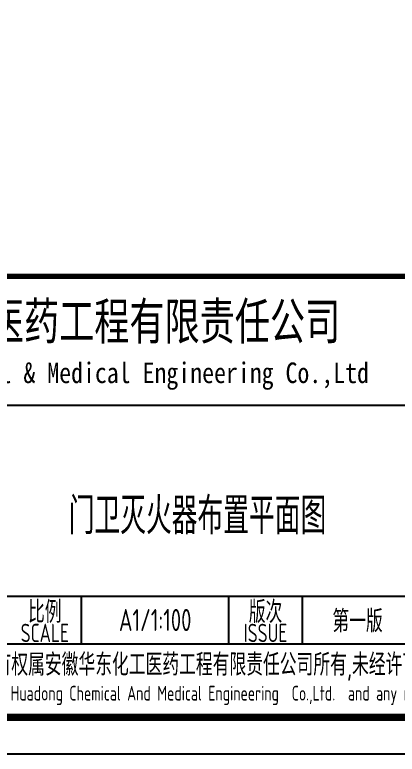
# Model space of a CAD drawing. Extents: x 5693218 to 11495510, y -728562 to -461276.
# Drawn here: x 5839663 to 5844859, y -503276 to -493219 of the extents above; entities that cross this region are included whole.
import ezdxf
from ezdxf.enums import TextEntityAlignment as Align

# ---------------------------------------------------------------- set-up
doc = ezdxf.new("R2010")
doc.units = 0
doc.header["$LTSCALE"] = 1000
doc.header["$MEASUREMENT"] = 0
doc.layers.get('0').update_dxf_attribs({"linetype": 'CONTINUOUS'})
doc.layers.add('AXIS', color=3, linetype='CONTINUOUS')
doc.styles.add('AHD', font='sceie.shx', dxfattribs={"width": 0.7, "bigfont": 'sceic.shx'})
doc.styles.add('ECEC_TQ_S', font='')
doc.styles.add('TSSD_Rein', font='Tssdeng.shx', dxfattribs={"width": 0.7, "bigfont": 'hztxt.shx'})
doc.styles.get('ECEC_TQ_S').set_extended_font_data('SimSun')

msp = doc.modelspace()

# ---------------------------------------------------------------- linework, layer by layer
for p, q in [((5834070.8, -498526.5), (5852070.8, -498526.5)), ((5834070.8, -501126.5), (5852070.8, -501126.5)), ((5840570.8, -501776.5), (5840570.8, -501126.5)), ((5842570.8, -501776.5), (5842570.8, -501126.5)), ((5843570.8, -501776.5), (5843570.8, -501126.5)), ((5834070.8, -501776.5), (5852070.8, -501776.5)), ((5834070.8, -502776.5), (5852070.8, -502776.5)), ((5852570.8, -503276.5), (5810570.8, -503276.5))]:
    msp.add_line(p, q)
at = {"color": 0, "const_width": 100}
msp.add_lwpolyline([(5852070.8, -502776.5), (5813070.8, -502776.5), (5813070.8, -474076.5), (5852070.8, -474076.5)], close=True, dxfattribs=at)
msp.add_lwpolyline([(5852070.8, -496776.5, 70, 70, 0), (5834070.8, -496776.5, 70, 70, 0), (5834070.8, -502776.5, 0, 0, 0)], format="xyseb")

# ---------------------------------------------------------------- texts
for s, height, style, width, p in [('安徽华东化工医药工程有限责任公司', 500, 'ECEC_TQ_S', 0.7, (5840265.7, -497376.5)), ('安徽华东化工医药工程有限责任公司', 500, 'ECEC_TQ_S', 0.7, (5840265.7, -497376.5)), ('Anhui Huadong Chemical & Medical Engineering Co.,Ltd', 280, 'ECEC_TQ_S', 0.85, (5840265.7, -498126.5)), ('Anhui Huadong Chemical & Medical Engineering Co.,Ltd', 280, 'ECEC_TQ_S', 0.85, (5840265.7, -498126.5)), ('比例', 300, 'AHD', 0.8, (5840070.8, -501326.5)), ('比例', 300, 'AHD', 0.8, (5840070.8, -501326.5)), ('版次', 300, 'AHD', 0.8, (5843070.8, -501326.5)), ('版次', 300, 'AHD', 0.8, (5843070.8, -501326.5)), ('SCALE', 250, 'AHD', 0.8, (5840070.8, -501626.5)), ('SCALE', 250, 'AHD', 0.8, (5840070.8, -501626.5)), ('ISSUE', 250, 'AHD', 0.8, (5843070.8, -501626.5)), ('ISSUE', 250, 'AHD', 0.8, (5843070.8, -501626.5)), ('本文件专有权属安徽华东化工医药工程有限责任公司所有,未经许可不得复制或转让给第三方', 300, 'AHD', 0.8, (5843070.8, -502076.5)), ('本文件专有权属安徽华东化工医药工程有限责任公司所有,未经许可不得复制或转让给第三方', 300, 'AHD', 0.8, (5843070.8, -502076.5)), ('The proprietary right of this document belongs to Anhui Huadong Chemical And Medical Engineering  Co.,Ltd.  and any replication or transfer to the 3rd. side is forbidden without its permission. ', 200, 'AHD', 0.8, (5843070.8, -502476.5)), ('The proprietary right of this document belongs to Anhui Huadong Chemical And Medical Engineering  Co.,Ltd.  and any replication or transfer to the 3rd. side is forbidden without its permission. ', 200, 'AHD', 0.8, (5843070.8, -502476.5))]:
    msp.add_text(s, height=height, dxfattribs=dict(style=style, width=width)).set_placement(p, align=Align.MIDDLE)
at = {"style": 'AHD', "width": 0.8}
for tag, text, p in [('第一版', '0', (5844320.8, -501451.5)), ('A1/1:100', '1:100', (5841570.8, -501451.5))]:
    msp.add_attdef(tag, text=text, height=300, dxfattribs=at).set_placement(p, align=Align.MIDDLE)
at = {"layer": 'AXIS', "color": 0, "style": 'TSSD_Rein', "width": 0.7}
msp.add_text('门卫灭火器布置平面图', height=500, dxfattribs=at).set_placement((5840395.3, -500283.5))

doc.saveas('drawing.dxf')
